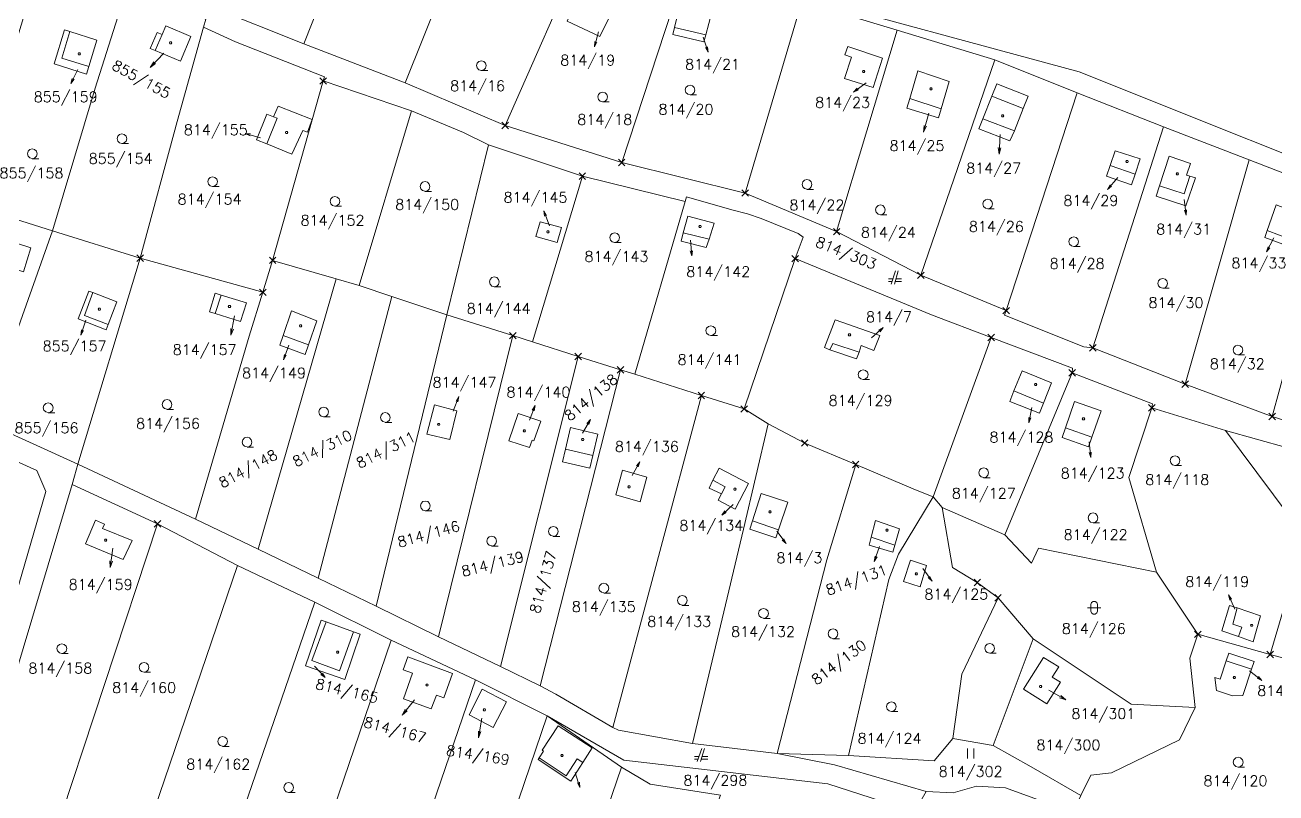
# Model space of a CAD drawing. Extents: x -443817 to 3, y -1171930 to -442383.
# Drawn here: x -441660.9 to -441470.4, y -1171705.7 to -1171588.7 of the extents above; entities that cross this region are included whole.
import ezdxf
from ezdxf.enums import TextEntityAlignment as Align

# ---------------------------------------------------------------- set-up
doc = ezdxf.new("R2010")
doc.units = 0
doc.header["$LTSCALE"] = 0.5
doc.header["$PDMODE"] = 3
doc.header["$PDSIZE"] = 0.5
doc.layers.add('KLADPAR', color=7, linetype='Continuous', lineweight=0)
doc.layers.add('ZAPPAR', color=7, linetype='Continuous', lineweight=0)
doc.styles.add('ROMANS', font='romans.shx', dxfattribs={"height": 0.2})

# ---------------------------------------------------------------- blocks, each defined once
blk = doc.blocks.new('$30')
at = {"color": 0, "flags": 128}
blk.add_lwpolyline([(0, 0), (-0.38, 0.1), (-0.65, 0.37), (-0.75, 0.74), (-0.65, 1.11), (-0.38, 1.38), (-0.01, 1.48), (0.36, 1.38), (0.63, 1.11), (0.73, 0.73), (0.63, 0.35), (0.36, 0.08), (-0.02, -0.02), (0.98, -0.02)], dxfattribs=at)
blk = doc.blocks.new('$489')
at = {"color": 0}
blk.add_line((-0.2, 2), (0, 3), dxfattribs=at)
at = {"color": 0, "flags": 128}
blk.add_lwpolyline([(0, 0), (0, 3), (0.2, 2)], dxfattribs=at)
blk = doc.blocks.new('$45')
at = {"color": 0, "flags": 128}
blk.add_lwpolyline([(0.09, 0.15), (0.18, 0), (0.09, -0.15), (-0.09, -0.15), (-0.18, 0), (-0.09, 0.15), (0.09, 0.15)], dxfattribs=at)
blk = doc.blocks.new('$42')
at = {"color": 0, "flags": 128}
for points in [[(-0.5, 1.5), (-0.4, 1.79), (-0.15, 1.97), (0.16, 1.97), (0.41, 1.79), (0.51, 1.5), (0.51, 0.5), (0.41, 0.21), (0.16, 0.03), (-0.15, 0.03), (-0.4, 0.21), (-0.5, 0.5), (-0.5, 1.5)], [(-1, 1), (0.27, 1), (1, 1)]]:
    blk.add_lwpolyline(points, dxfattribs=at)
blk = doc.blocks.new('$432')
at = {"color": 0}
for p, q in [((0.1, 2), (-0.6, 0)), ((-0.1, 0), (0.5, 2)), ((-0.32, 0.8), (-1, 0.8)), ((-1, 0.4), (-0.46, 0.4)), ((0.02, 0.4), (1, 0.4)), ((1, 0.8), (0.14, 0.8))]:
    blk.add_line(p, q, dxfattribs=at)
blk = doc.blocks.new('$32')
at = {"color": 0}
for p, q in [((-0.5, 1.5), (-0.5, 0)), ((0.5, 0), (0.5, 1.5))]:
    blk.add_line(p, q, dxfattribs=at)

msp = doc.modelspace()

# ---------------------------------------------------------------- linework, layer by layer
at = {"layer": 'KLADPAR', "color": 7, "linetype": 'Continuous', "flags": 128}
for points in [[(-441448.54, -1171616.51), (-441500.36, -1171595.83), (-441546.12, -1171583.39), (-441558.42, -1171577.41), (-441560.21, -1171579.56), (-441575.25, -1171574.4), (-441594.83, -1171562.93), (-441614.8, -1171554.85), (-441621.8, -1171552.27), (-441634.72, -1171547.33), (-441650.9, -1171538.73), (-441650.79, -1171534.97), (-441650.68, -1171531.28), (-441656.96, -1171530.08), (-441669.1, -1171528.14), (-441671.64, -1171527.71), (-441673.61, -1171526.66), (-441728.17, -1171514.14), (-441784.13, -1171503.91), (-441867.67, -1171483.99), (-441889.3, -1171479.47), (-441900.26, -1171474.88), (-441922.3, -1171469.55)], [(-441461.64, -1171614.18), (-441474.48, -1171609.23), (-441487.52, -1171604.17), (-441500.68, -1171599), (-441513.24, -1171593.98), (-441528.1, -1171589.44), (-441542.61, -1171585.1), (-441560.21, -1171579.56), (-441546.12, -1171583.39), (-441500.36, -1171595.83), (-441448.54, -1171616.51)], [(-441632.75, -1171585.84), (-441618.46, -1171591.53), (-441603.05, -1171597.49), (-441587.81, -1171603.99), (-441570.06, -1171609.61), (-441551.27, -1171614.27), (-441537.32, -1171620.15), (-441524.48, -1171626.81), (-441524.48, -1171626.81), (-441511.5, -1171632.19), (-441511.76, -1171632.86), (-441499.68, -1171637.69), (-441498.31, -1171637.84), (-441484.23, -1171643.4), (-441470.98, -1171648.32), (-441457.87, -1171652.43)], [(-441468.67, -1171653.1), (-441478.11, -1171650.44), (-441489.32, -1171647.01), (-441489.22, -1171646.39), (-441501.44, -1171641.68), (-441501.38, -1171640.95), (-441513.8, -1171636.27), (-441522.87, -1171632.85), (-441543.64, -1171624.27), (-441542.4, -1171621.02), (-441543.18, -1171620.44), (-441548.81, -1171618.13), (-441550.9, -1171617.46), (-441553.29, -1171616.82), (-441560.19, -1171614.83), (-441560.41, -1171615.58), (-441576.05, -1171611.7), (-441590.37, -1171606.95), (-441594.15, -1171605.04), (-441602.09, -1171601.76), (-441615.52, -1171597.2), (-441615.33, -1171596.58), (-441628.87, -1171591.22), (-441633.74, -1171589.02), (-441633.39, -1171587.77)], [(-441667.12, -1171649.15), (-441652.89, -1171655.56), (-441653.4, -1171657.43), (-441653.74, -1171658.67), (-441654.76, -1171662.06), (-441669.03, -1171709.66)], [(-441461.12, -1171687.32), (-441471.29, -1171684.58), (-441466.02, -1171666.63), (-441478.11, -1171650.44), (-441468.67, -1171653.1)], [(-441664.63, -1171683.34), (-441657.77, -1171659.74), (-441659.16, -1171656.55), (-441670.65, -1171651.38)], [(-441555.01, -1171706.03), (-441565.74, -1171704.34), (-441570.11, -1171701.76), (-441581.42, -1171693.92), (-441592.32, -1171688.45), (-441605.17, -1171682.41), (-441616.79, -1171676.6), (-441628.59, -1171671.02), (-441640.78, -1171664.67), (-441653.74, -1171658.67), (-441653.4, -1171657.43), (-441652.89, -1171655.56), (-441635, -1171663.94), (-441625.43, -1171668.54), (-441616.27, -1171672.94), (-441607.44, -1171677.19), (-441597.99, -1171681.88), (-441588.53, -1171686.41), (-441582.47, -1171689.36), (-441580.07, -1171690.62), (-441571.42, -1171695.71), (-441570.56, -1171696.09), (-441559.3, -1171698.12), (-441546.39, -1171699.66), (-441537.65, -1171701.4), (-441523.68, -1171705.44), (-441525.44, -1171708.56)], [(-441525.44, -1171708.56), (-441523.68, -1171705.44), (-441519.57, -1171705.64), (-441516.02, -1171704.64), (-441511.6, -1171704.91), (-441503.93, -1171707.69)]]:
    msp.add_lwpolyline(points, dxfattribs=at)
for points in [[(-441606.84, -1171562.18), (-441618.46, -1171591.53), (-441632.75, -1171585.84), (-441622.69, -1171555.35), (-441615.82, -1171558.31), (-441606.84, -1171562.18)], [(-441618.46, -1171591.53), (-441606.84, -1171562.18), (-441591.85, -1171569.01), (-441594.57, -1171576.31), (-441595.37, -1171573.63), (-441598.46, -1171570.11), (-441601.34, -1171572.65), (-441602.54, -1171573.7), (-441599.62, -1171577.01), (-441598.51, -1171576.05), (-441597.64, -1171575.27), (-441596.39, -1171576.79), (-441594.57, -1171576.31), (-441603.05, -1171597.49), (-441618.46, -1171591.53)], [(-441594.57, -1171576.31), (-441591.85, -1171569.01), (-441575.56, -1171576.19), (-441587.81, -1171603.99), (-441603.05, -1171597.49), (-441594.57, -1171576.31)], [(-441587.81, -1171603.99), (-441575.56, -1171576.19), (-441574.14, -1171575.35), (-441573.51, -1171575.32), (-441567.42, -1171577.25), (-441567.02, -1171578.03), (-441560.21, -1171579.56), (-441570.06, -1171609.61), (-441587.81, -1171603.99)], [(-441573.41, -1171590.42), (-441572.52, -1171588.66), (-441570.54, -1171584.76), (-441575.55, -1171582.3), (-441577.51, -1171586.3), (-441578.39, -1171588.09), (-441573.41, -1171590.42)], [(-441572.52, -1171588.66), (-441573.41, -1171590.42), (-441578.39, -1171588.09), (-441577.51, -1171586.3), (-441575.55, -1171582.3), (-441570.54, -1171584.76), (-441572.52, -1171588.66)], [(-441562.28, -1171590.11), (-441557.54, -1171591.24), (-441557.26, -1171590.18), (-441555.44, -1171583.21), (-441560.27, -1171582.06), (-441562.01, -1171589.04), (-441562.28, -1171590.11)], [(-441557.54, -1171591.24), (-441562.28, -1171590.11), (-441562.01, -1171589.04), (-441560.27, -1171582.06), (-441555.44, -1171583.21), (-441557.26, -1171590.18), (-441557.54, -1171591.24)], [(-441644.83, -1171584.02), (-441633.39, -1171587.77), (-441633.74, -1171589.02), (-441637.76, -1171603.36), (-441643.42, -1171624.21), (-441656.76, -1171620.02), (-441650.27, -1171598.3), (-441646.81, -1171587.43), (-441644.83, -1171584.02)], [(-441646.81, -1171587.43), (-441650.27, -1171598.3), (-441656.76, -1171620.02), (-441669.88, -1171615.94), (-441661.17, -1171587.52), (-441646.81, -1171587.43)], [(-441651.57, -1171596.14), (-441651.21, -1171594.98), (-441649.99, -1171590.96), (-441654.1, -1171589.67), (-441654.91, -1171589.42), (-441656.52, -1171594.61), (-441651.57, -1171596.14)], [(-441651.21, -1171594.98), (-441651.57, -1171596.14), (-441656.52, -1171594.61), (-441654.91, -1171589.42), (-441654.1, -1171589.67), (-441649.99, -1171590.96), (-441651.21, -1171594.98)], [(-441615.52, -1171597.2), (-441623.23, -1171624.53), (-441624.74, -1171629.4), (-441643.42, -1171624.21), (-441637.76, -1171603.36), (-441633.74, -1171589.02), (-441628.87, -1171591.22), (-441615.33, -1171596.58), (-441615.52, -1171597.2)], [(-441641.12, -1171592.58), (-441637.27, -1171594.19), (-441635.69, -1171590.4), (-441639.52, -1171588.8), (-441640.08, -1171590.13), (-441640.83, -1171589.81), (-441641.87, -1171592.26), (-441641.12, -1171592.58)], [(-441637.27, -1171594.19), (-441641.12, -1171592.58), (-441641.87, -1171592.26), (-441640.83, -1171589.81), (-441640.08, -1171590.13), (-441639.52, -1171588.8), (-441635.69, -1171590.4), (-441637.27, -1171594.19)], [(-441536.12, -1171596.8), (-441531.75, -1171598.19), (-441530.32, -1171593.71), (-441535.64, -1171591.95), (-441536.05, -1171593.24), (-441535.08, -1171593.55), (-441536.12, -1171596.8)], [(-441531.75, -1171598.19), (-441536.12, -1171596.8), (-441535.08, -1171593.55), (-441536.05, -1171593.24), (-441535.64, -1171591.95), (-441530.32, -1171593.71), (-441531.75, -1171598.19)], [(-441521.81, -1171602.84), (-441521.39, -1171601.42), (-441520.16, -1171597.26), (-441524.94, -1171595.67), (-441526.19, -1171599.88), (-441526.61, -1171601.32), (-441521.81, -1171602.84)], [(-441521.39, -1171601.42), (-441521.81, -1171602.84), (-441526.61, -1171601.32), (-441526.19, -1171599.88), (-441524.94, -1171595.67), (-441520.16, -1171597.26), (-441521.39, -1171601.42)], [(-441602.09, -1171601.76), (-441610.05, -1171628.38), (-441613.57, -1171627.35), (-441623.23, -1171624.53), (-441615.52, -1171597.2), (-441602.09, -1171601.76)], [(-441510.24, -1171604.81), (-441508.89, -1171601.39), (-441508.14, -1171599.49), (-441512.94, -1171597.63), (-441513.7, -1171599.53), (-441515.05, -1171602.95), (-441515.67, -1171604.51), (-441510.95, -1171606.33), (-441510.24, -1171604.81)], [(-441508.89, -1171601.39), (-441510.24, -1171604.81), (-441510.95, -1171606.33), (-441515.67, -1171604.51), (-441515.05, -1171602.95), (-441513.7, -1171599.53), (-441512.94, -1171597.63), (-441508.14, -1171599.49), (-441508.89, -1171601.39)], [(-441511.5, -1171632.19), (-441500.68, -1171599), (-441487.52, -1171604.17), (-441498.31, -1171637.84), (-441499.68, -1171637.69), (-441511.76, -1171632.86), (-441511.5, -1171632.19)], [(-441618.64, -1171604.73), (-441617.9, -1171605), (-441617.2, -1171603.05), (-441622.4, -1171601.02), (-441623.09, -1171602.65), (-441624.11, -1171602.24), (-441625.69, -1171606.17), (-441624.13, -1171606.8), (-441620.32, -1171608.33), (-441618.64, -1171604.73)], [(-441617.9, -1171605), (-441618.64, -1171604.73), (-441620.32, -1171608.33), (-441624.13, -1171606.8), (-441625.69, -1171606.17), (-441624.11, -1171602.24), (-441623.09, -1171602.65), (-441622.4, -1171601.02), (-441617.2, -1171603.05), (-441617.9, -1171605)], [(-441590.37, -1171606.95), (-441596.72, -1171632.82), (-441605.07, -1171630.04), (-441610.05, -1171628.38), (-441602.09, -1171601.76), (-441594.15, -1171605.04), (-441590.37, -1171606.95)], [(-441576.05, -1171611.7), (-441583.66, -1171636.95), (-441586.66, -1171636), (-441596.72, -1171632.82), (-441590.37, -1171606.95), (-441576.05, -1171611.7)], [(-441492.4, -1171613.02), (-441491.86, -1171611.4), (-441491.09, -1171609.08), (-441494.89, -1171607.82), (-441495.65, -1171610.09), (-441496.19, -1171611.69), (-441492.4, -1171613.02)], [(-441491.86, -1171611.4), (-441492.4, -1171613.02), (-441496.19, -1171611.69), (-441495.65, -1171610.09), (-441494.89, -1171607.82), (-441491.09, -1171609.08), (-441491.86, -1171611.4)], [(-441483.51, -1171611.7), (-441484.03, -1171611.53), (-441483.43, -1171609.75), (-441486.65, -1171608.68), (-441488.14, -1171613.16), (-441488.67, -1171614.77), (-441484.12, -1171616.23), (-441482.67, -1171611.98), (-441483.51, -1171611.7)], [(-441484.03, -1171611.53), (-441483.51, -1171611.7), (-441482.67, -1171611.98), (-441484.12, -1171616.23), (-441488.67, -1171614.77), (-441488.14, -1171613.16), (-441486.65, -1171608.68), (-441483.43, -1171609.75), (-441484.03, -1171611.53)], [(-441568.08, -1171641.89), (-441570.25, -1171641.2), (-441576.7, -1171639.16), (-441583.66, -1171636.95), (-441576.05, -1171611.7), (-441560.41, -1171615.58), (-441568.08, -1171641.89)], [(-441669.88, -1171615.94), (-441656.76, -1171620.02), (-441667.12, -1171649.15), (-441679.37, -1171644.03), (-441670.61, -1171618.99), (-441669.88, -1171615.94)], [(-441543.64, -1171624.27), (-441551.39, -1171647.17), (-441557.93, -1171645.1), (-441568.08, -1171641.89), (-441560.41, -1171615.58), (-441560.19, -1171614.83), (-441553.29, -1171616.82), (-441550.9, -1171617.46), (-441548.81, -1171618.13), (-441543.18, -1171620.44), (-441542.4, -1171621.02), (-441543.64, -1171624.27)], [(-441468.39, -1171622.43), (-441468, -1171621.41), (-441466.51, -1171617.52), (-441470.35, -1171616.09), (-441471.74, -1171620), (-441472.11, -1171621.03), (-441468.39, -1171622.43)], [(-441468, -1171621.41), (-441468.39, -1171622.43), (-441472.11, -1171621.03), (-441471.74, -1171620), (-441470.35, -1171616.09), (-441466.51, -1171617.52), (-441468, -1171621.41)], [(-441557.17, -1171622.58), (-441556.76, -1171621.3), (-441555.98, -1171618.85), (-441559.98, -1171617.81), (-441560.68, -1171620.36), (-441561.02, -1171621.6), (-441557.17, -1171622.58)], [(-441556.76, -1171621.3), (-441557.17, -1171622.58), (-441561.02, -1171621.6), (-441560.68, -1171620.36), (-441559.98, -1171617.81), (-441555.98, -1171618.85), (-441556.76, -1171621.3)], [(-441624.74, -1171629.4), (-441626.81, -1171636.07), (-441635, -1171663.94), (-441652.89, -1171655.56), (-441643.42, -1171624.21), (-441624.74, -1171629.4)], [(-441623.23, -1171624.53), (-441613.57, -1171627.35), (-441625.43, -1171668.54), (-441635, -1171663.94), (-441626.81, -1171636.07), (-441624.74, -1171629.4), (-441623.23, -1171624.53)], [(-441513.8, -1171636.27), (-441522.6, -1171660.54), (-441525.29, -1171659.47), (-441534.42, -1171655.62), (-441542.19, -1171652.36), (-441547.73, -1171649.41), (-441551.39, -1171647.17), (-441543.64, -1171624.27), (-441522.87, -1171632.85), (-441513.8, -1171636.27)], [(-441613.57, -1171627.35), (-441610.05, -1171628.38), (-441605.07, -1171630.04), (-441616.27, -1171672.94), (-441625.43, -1171668.54), (-441613.57, -1171627.35)], [(-441648.59, -1171635.13), (-441648.26, -1171634.3), (-441646.95, -1171630.84), (-441650.6, -1171629.45), (-441651.25, -1171629.21), (-441652.83, -1171633.43), (-441648.59, -1171635.13)], [(-441648.26, -1171634.3), (-441648.59, -1171635.13), (-441652.83, -1171633.43), (-441651.25, -1171629.21), (-441650.6, -1171629.45), (-441646.95, -1171630.84), (-441648.26, -1171634.3)], [(-441631.97, -1171632.64), (-441628.1, -1171633.85), (-441627.21, -1171631.02), (-441631.08, -1171629.81), (-441631.98, -1171629.53), (-441632.86, -1171632.36), (-441631.97, -1171632.64)], [(-441628.1, -1171633.85), (-441631.97, -1171632.64), (-441632.86, -1171632.36), (-441631.98, -1171629.53), (-441631.08, -1171629.81), (-441627.21, -1171631.02), (-441628.1, -1171633.85)], [(-441616.52, -1171633.75), (-441617.77, -1171637.41), (-441618.27, -1171638.86), (-441622.14, -1171637.44), (-441621.63, -1171635.96), (-441620.34, -1171632.24), (-441616.52, -1171633.75)], [(-441617.77, -1171637.41), (-441616.52, -1171633.75), (-441620.34, -1171632.24), (-441621.63, -1171635.96), (-441622.14, -1171637.44), (-441618.27, -1171638.86), (-441617.77, -1171637.41)], [(-441539.18, -1171637.81), (-441538.37, -1171638.16), (-441534.32, -1171639.53), (-441533.91, -1171638.53), (-441533.57, -1171637.52), (-441531.64, -1171638.24), (-441530.75, -1171636), (-441537.53, -1171633.57), (-441539.18, -1171637.81)], [(-441538.37, -1171638.16), (-441539.18, -1171637.81), (-441537.53, -1171633.57), (-441530.75, -1171636), (-441531.64, -1171638.24), (-441533.57, -1171637.52), (-441533.91, -1171638.53), (-441534.32, -1171639.53), (-441538.37, -1171638.16)], [(-441576.7, -1171639.16), (-441588.53, -1171686.41), (-441597.99, -1171681.88), (-441586.66, -1171636), (-441583.66, -1171636.95), (-441576.7, -1171639.16)], [(-441501.44, -1171641.68), (-441511.7, -1171666.32), (-441521.23, -1171662.19), (-441522.6, -1171660.54), (-441513.8, -1171636.27), (-441501.38, -1171640.95), (-441501.44, -1171641.68)], [(-441557.93, -1171645.1), (-441571.42, -1171695.71), (-441580.07, -1171690.62), (-441582.47, -1171689.36), (-441570.25, -1171641.2), (-441568.08, -1171641.89), (-441557.93, -1171645.1)], [(-441506.43, -1171647.82), (-441505.82, -1171646.3), (-441504.58, -1171643.17), (-441509.08, -1171641.35), (-441510.32, -1171644.43), (-441510.95, -1171646.05), (-441506.43, -1171647.82)], [(-441505.82, -1171646.3), (-441506.43, -1171647.82), (-441510.95, -1171646.05), (-441510.32, -1171644.43), (-441509.08, -1171641.35), (-441504.58, -1171643.17), (-441505.82, -1171646.3)], [(-441489.32, -1171647.01), (-441492.82, -1171657.6), (-441488.61, -1171672.05), (-441506.59, -1171668.38), (-441507.63, -1171670.68), (-441511.7, -1171666.32), (-441501.44, -1171641.68), (-441489.22, -1171646.39), (-441489.32, -1171647.01)], [(-441551.39, -1171647.17), (-441547.73, -1171649.41), (-441551.51, -1171665.5), (-441559.3, -1171698.12), (-441570.56, -1171696.09), (-441571.42, -1171695.71), (-441557.93, -1171645.1), (-441551.39, -1171647.17)], [(-441498.95, -1171652.93), (-441498.44, -1171651.45), (-441497.05, -1171647.43), (-441501.09, -1171646.04), (-441502.48, -1171650.06), (-441502.99, -1171651.54), (-441498.95, -1171652.93)], [(-441498.44, -1171651.45), (-441498.95, -1171652.93), (-441502.99, -1171651.54), (-441502.48, -1171650.06), (-441501.09, -1171646.04), (-441497.05, -1171647.43), (-441498.44, -1171651.45)], [(-441471.29, -1171684.58), (-441482.31, -1171681.5), (-441488.61, -1171672.05), (-441492.82, -1171657.6), (-441489.32, -1171647.01), (-441478.11, -1171650.44), (-441466.02, -1171666.63), (-441471.29, -1171684.58)], [(-441583.72, -1171651.92), (-441583.42, -1171652.02), (-441582.39, -1171649.01), (-441585.81, -1171647.85), (-441587.23, -1171652), (-441584.11, -1171653.06), (-441583.72, -1171651.92)], [(-441583.42, -1171652.02), (-441583.72, -1171651.92), (-441584.11, -1171653.06), (-441587.23, -1171652), (-441585.81, -1171647.85), (-441582.39, -1171649.01), (-441583.42, -1171652.02)], [(-441574.93, -1171656.19), (-441574.47, -1171654.28), (-441573.69, -1171651), (-441577.85, -1171650.01), (-441578.64, -1171653.29), (-441579.09, -1171655.2), (-441574.93, -1171656.19)], [(-441574.47, -1171654.28), (-441574.93, -1171656.19), (-441579.09, -1171655.2), (-441578.64, -1171653.29), (-441577.85, -1171650.01), (-441573.69, -1171651), (-441574.47, -1171654.28)], [(-441542.19, -1171652.36), (-441534.42, -1171655.62), (-441538.8, -1171670.15), (-441546.39, -1171699.66), (-441559.3, -1171698.12), (-441551.51, -1171665.5), (-441547.73, -1171649.41), (-441542.19, -1171652.36)], [(-441679.08, -1171678.85), (-441670.65, -1171651.38), (-441659.16, -1171656.55), (-441657.77, -1171659.74), (-441664.63, -1171683.34), (-441679.08, -1171678.85)], [(-441555.36, -1171661.07), (-441552.77, -1171662.41), (-441550.76, -1171658.53), (-441555.22, -1171656.21), (-441556.17, -1171658.04), (-441556.74, -1171659.25), (-441554.85, -1171660.09), (-441555.36, -1171661.07)], [(-441552.77, -1171662.41), (-441555.36, -1171661.07), (-441554.85, -1171660.09), (-441556.74, -1171659.25), (-441556.17, -1171658.04), (-441555.22, -1171656.21), (-441550.76, -1171658.53), (-441552.77, -1171662.41)], [(-441534.42, -1171655.62), (-441525.29, -1171659.47), (-441522.6, -1171660.54), (-441527.91, -1171669.27), (-441529.35, -1171673.16), (-441535.53, -1171699.97), (-441546.39, -1171699.66), (-441538.8, -1171670.15), (-441534.42, -1171655.62)], [(-441640.78, -1171664.67), (-441656.9, -1171713.64), (-441669.03, -1171709.66), (-441654.76, -1171662.06), (-441653.74, -1171658.67), (-441640.78, -1171664.67)], [(-441548.81, -1171660.04), (-441550.16, -1171664.23), (-441550.56, -1171665.47), (-441546.57, -1171666.81), (-441546.16, -1171665.57), (-441544.76, -1171661.37), (-441548.81, -1171660.04)], [(-441550.16, -1171664.23), (-441548.81, -1171660.04), (-441544.76, -1171661.37), (-441546.16, -1171665.57), (-441546.57, -1171666.81), (-441550.56, -1171665.47), (-441550.16, -1171664.23)], [(-441515.89, -1171673.59), (-441512.74, -1171675.95), (-441518.25, -1171687.55), (-441519.61, -1171697.37), (-441522.44, -1171700.75), (-441535.53, -1171699.97), (-441529.35, -1171673.16), (-441527.91, -1171669.27), (-441522.6, -1171660.54), (-441521.23, -1171662.19), (-441519.66, -1171671.33), (-441515.89, -1171673.59)], [(-441488.61, -1171672.05), (-441482.31, -1171681.5), (-441483.5, -1171685.11), (-441482.71, -1171692.63), (-441492.44, -1171692.16), (-441507.38, -1171682.19), (-441512.74, -1171675.95), (-441515.89, -1171673.59), (-441519.66, -1171671.33), (-441521.23, -1171662.19), (-441511.7, -1171666.32), (-441507.63, -1171670.68), (-441506.59, -1171668.38), (-441488.61, -1171672.05)], [(-441645.99, -1171670.1), (-441651.74, -1171667.73), (-441650.2, -1171664.13), (-441648.83, -1171664.71), (-441649.12, -1171665.4), (-441644.63, -1171667.2), (-441645.99, -1171670.1)], [(-441651.74, -1171667.73), (-441645.99, -1171670.1), (-441644.63, -1171667.2), (-441649.12, -1171665.4), (-441648.83, -1171664.71), (-441650.2, -1171664.13), (-441651.74, -1171667.73)], [(-441528.45, -1171667.93), (-441527.76, -1171665.42), (-441531.4, -1171664.18), (-441532.05, -1171666.7), (-441532.36, -1171667.91), (-441528.74, -1171668.99), (-441528.45, -1171667.93)], [(-441527.76, -1171665.42), (-441528.45, -1171667.93), (-441528.74, -1171668.99), (-441532.36, -1171667.91), (-441532.05, -1171666.7), (-441531.4, -1171664.18), (-441527.76, -1171665.42)], [(-441512.74, -1171675.95), (-441507.38, -1171682.19), (-441492.44, -1171692.16), (-441482.71, -1171692.63), (-441485.12, -1171697.58), (-441495.45, -1171702.61), (-441498.58, -1171702.98), (-441500.13, -1171706.05), (-441507.68, -1171701.67), (-441513.49, -1171698.46), (-441519.61, -1171697.37), (-441518.25, -1171687.55), (-441512.74, -1171675.95)], [(-441476.3, -1171677.49), (-441472.76, -1171678.66), (-441473.89, -1171682.62), (-441476.09, -1171681.85), (-441478.66, -1171680.95), (-441477.47, -1171677.1), (-441476.3, -1171677.49)], [(-441472.76, -1171678.66), (-441476.3, -1171677.49), (-441477.47, -1171677.1), (-441478.66, -1171680.95), (-441476.09, -1171681.85), (-441473.89, -1171682.62), (-441472.76, -1171678.66)], [(-441610.91, -1171681.12), (-441615.08, -1171679.6), (-441615.83, -1171679.32), (-441618.24, -1171686.31), (-441612.25, -1171688.4), (-441609.88, -1171681.5), (-441610.91, -1171681.12)], [(-441615.08, -1171679.6), (-441610.91, -1171681.12), (-441609.88, -1171681.5), (-441612.25, -1171688.4), (-441618.24, -1171686.31), (-441615.83, -1171679.32), (-441615.08, -1171679.6)], [(-441482.31, -1171681.5), (-441471.29, -1171684.58), (-441461.12, -1171687.32), (-441460.74, -1171687.87), (-441470.32, -1171716.99), (-441475.79, -1171715.55), (-441484.36, -1171714.47), (-441490.23, -1171712.69), (-441501.06, -1171708), (-441500.13, -1171706.05), (-441498.58, -1171702.98), (-441495.45, -1171702.61), (-441485.12, -1171697.58), (-441482.71, -1171692.63), (-441483.5, -1171685.11), (-441482.31, -1171681.5)], [(-441598.28, -1171690.75), (-441597.17, -1171691.16), (-441595.81, -1171687.46), (-441602.62, -1171684.95), (-441603.34, -1171686.89), (-441601.95, -1171687.43), (-441603.29, -1171691.32), (-441599.06, -1171692.87), (-441598.28, -1171690.75)], [(-441597.17, -1171691.16), (-441598.28, -1171690.75), (-441599.06, -1171692.87), (-441603.29, -1171691.32), (-441601.95, -1171687.43), (-441603.34, -1171686.89), (-441602.62, -1171684.95), (-441595.81, -1171687.46), (-441597.17, -1171691.16)], [(-441503.5, -1171686.44), (-441505.79, -1171685.01), (-441508.84, -1171689.88), (-441505.28, -1171692.11), (-441503.21, -1171688.8), (-441504.48, -1171688.01), (-441503.5, -1171686.44)], [(-441505.79, -1171685.01), (-441503.5, -1171686.44), (-441504.48, -1171688.01), (-441503.21, -1171688.8), (-441505.28, -1171692.11), (-441508.84, -1171689.88), (-441505.79, -1171685.01)], [(-441475.44, -1171690.83), (-441474.12, -1171686.81), (-441473.73, -1171685.63), (-441477.59, -1171684.35), (-441477.98, -1171685.54), (-441478.91, -1171688.34), (-441479.72, -1171688.06), (-441479.47, -1171690.05), (-441477, -1171690.86), (-441475.44, -1171690.83)], [(-441474.12, -1171686.81), (-441475.44, -1171690.83), (-441477, -1171690.86), (-441479.47, -1171690.05), (-441479.72, -1171688.06), (-441478.91, -1171688.34), (-441477.98, -1171685.54), (-441477.59, -1171684.35), (-441473.73, -1171685.63), (-441474.12, -1171686.81)], [(-441577.81, -1171703.86), (-441575.97, -1171701.02), (-441574.54, -1171698.81), (-441579.76, -1171695.43), (-441582.17, -1171699.17), (-441581.96, -1171699.31), (-441582.63, -1171700.34), (-441582.8, -1171700.59), (-441577.81, -1171703.86)], [(-441575.97, -1171701.02), (-441577.81, -1171703.86), (-441582.8, -1171700.59), (-441582.63, -1171700.34), (-441581.96, -1171699.31), (-441582.17, -1171699.17), (-441579.76, -1171695.43), (-441574.54, -1171698.81), (-441575.97, -1171701.02)], [(-441507.68, -1171701.67), (-441500.13, -1171706.05), (-441501.06, -1171708), (-441503.93, -1171707.69), (-441511.6, -1171704.91), (-441516.02, -1171704.64), (-441519.57, -1171705.64), (-441523.68, -1171705.44), (-441537.65, -1171701.4), (-441546.39, -1171699.66), (-441535.53, -1171699.97), (-441522.44, -1171700.75), (-441519.61, -1171697.37), (-441513.49, -1171698.46), (-441507.68, -1171701.67)], [(-441581.72, -1171735.81), (-441570.11, -1171701.76), (-441565.74, -1171704.34), (-441555.01, -1171706.03), (-441568.01, -1171739.78), (-441581.72, -1171735.81)]]:
    msp.add_lwpolyline(points, close=True, dxfattribs=at)
at = {"layer": 'KLADPAR', "color": 7, "linetype": 'Continuous'}
for p in [(-441615.52, -1171597.2), (-441587.81, -1171603.99), (-441570.06, -1171609.61), (-441576.05, -1171611.7), (-441551.27, -1171614.27), (-441537.32, -1171620.15), (-441643.42, -1171624.21), (-441623.23, -1171624.53), (-441543.64, -1171624.27), (-441524.48, -1171626.81), (-441624.74, -1171629.4), (-441511.5, -1171632.19), (-441586.66, -1171636), (-441513.8, -1171636.27), (-441498.31, -1171637.84), (-441576.7, -1171639.16), (-441570.25, -1171641.2), (-441501.44, -1171641.68), (-441484.23, -1171643.4), (-441557.93, -1171645.1), (-441551.39, -1171647.17), (-441489.32, -1171647.01), (-441470.98, -1171648.32), (-441542.19, -1171652.36), (-441534.42, -1171655.62), (-441640.78, -1171664.67), (-441515.89, -1171673.59), (-441512.74, -1171675.95), (-441482.31, -1171681.5), (-441471.29, -1171684.58)]:
    msp.add_point(p, dxfattribs=at)
for points in [[(-441570.06, -1171609.61), (-441560.21, -1171579.56), (-441542.61, -1171585.1), (-441551.27, -1171614.27)], [(-441551.27, -1171614.27), (-441542.61, -1171585.1), (-441528.1, -1171589.44), (-441537.32, -1171620.15)], [(-441537.32, -1171620.15), (-441528.1, -1171589.44), (-441513.24, -1171593.98), (-441524.48, -1171626.81)], [(-441524.48, -1171626.81), (-441513.24, -1171593.98), (-441500.68, -1171599), (-441511.5, -1171632.19)], [(-441498.31, -1171637.84), (-441487.52, -1171604.17), (-441474.48, -1171609.23), (-441484.23, -1171643.4)], [(-441484.23, -1171643.4), (-441474.48, -1171609.23), (-441461.64, -1171614.18), (-441470.98, -1171648.32)], [(-441470.98, -1171648.32), (-441461.64, -1171614.18), (-441448.57, -1171619.71), (-441457.87, -1171652.43)], [(-441643.42, -1171624.21), (-441652.89, -1171655.56), (-441667.12, -1171649.15), (-441656.76, -1171620.02)], [(-441583.14, -1171620.88), (-441579.91, -1171621.83), (-441579.23, -1171619.51), (-441582.46, -1171618.67)], [(-441579.91, -1171621.83), (-441583.14, -1171620.88), (-441582.46, -1171618.67), (-441579.23, -1171619.51)], [(-441665.12, -1171624.95), (-441661.16, -1171626.3), (-441660.05, -1171622.63), (-441663.96, -1171621.37)], [(-441661.16, -1171626.3), (-441665.12, -1171624.95), (-441663.96, -1171621.37), (-441660.05, -1171622.63)], [(-441605.07, -1171630.04), (-441596.72, -1171632.82), (-441607.44, -1171677.19), (-441616.27, -1171672.94)], [(-441586.66, -1171636), (-441597.99, -1171681.88), (-441607.44, -1171677.19), (-441596.72, -1171632.82)], [(-441570.25, -1171641.2), (-441582.47, -1171689.36), (-441588.53, -1171686.41), (-441576.7, -1171639.16)], [(-441599.74, -1171651.02), (-441596.26, -1171651.81), (-441595.17, -1171647.43), (-441598.59, -1171646.54)], [(-441596.26, -1171651.81), (-441599.74, -1171651.02), (-441598.59, -1171646.54), (-441595.17, -1171647.43)], [(-441570.96, -1171660.24), (-441567.27, -1171661.32), (-441566.23, -1171657.57), (-441569.95, -1171656.47)], [(-441567.27, -1171661.32), (-441570.96, -1171660.24), (-441569.95, -1171656.47), (-441566.23, -1171657.57)], [(-441656.9, -1171713.64), (-441640.78, -1171664.67), (-441628.59, -1171671.02), (-441644.44, -1171717.53)], [(-441644.44, -1171717.53), (-441628.59, -1171671.02), (-441616.79, -1171676.6), (-441632.01, -1171720.95)], [(-441524.62, -1171674.27), (-441527.12, -1171673.46), (-441526.08, -1171670.2), (-441523.62, -1171671.04)], [(-441527.12, -1171673.46), (-441524.62, -1171674.27), (-441523.62, -1171671.04), (-441526.08, -1171670.2)], [(-441632.01, -1171720.95), (-441616.79, -1171676.6), (-441605.17, -1171682.41), (-441619.57, -1171724.73)], [(-441619.57, -1171724.73), (-441605.17, -1171682.41), (-441592.32, -1171688.45), (-441606.14, -1171728.82)], [(-441606.14, -1171728.82), (-441592.32, -1171688.45), (-441581.42, -1171693.92), (-441594.42, -1171732.17)], [(-441593.31, -1171693.77), (-441589.63, -1171695.68), (-441587.63, -1171691.78), (-441591.32, -1171689.88)], [(-441589.63, -1171695.68), (-441593.31, -1171693.77), (-441591.32, -1171689.88), (-441587.63, -1171691.78)], [(-441594.42, -1171732.17), (-441581.42, -1171693.92), (-441570.11, -1171701.76), (-441581.72, -1171735.81)]]:
    msp.add_3dface(points, dxfattribs=at)
at = {"layer": 'ZAPPAR', "color": 7, "linetype": 'Continuous'}
for p, q in [((-441562.01, -1171589.04), (-441557.26, -1171590.18)), ((-441640.08, -1171590.13), (-441641.12, -1171592.58)), ((-441526.19, -1171599.88), (-441521.39, -1171601.42)), ((-441513.7, -1171599.53), (-441508.89, -1171601.39)), ((-441515.05, -1171602.95), (-441510.24, -1171604.81)), ((-441495.65, -1171610.09), (-441491.86, -1171611.4)), ((-441560.68, -1171620.36), (-441556.76, -1171621.3)), ((-441471.74, -1171620), (-441468, -1171621.41)), ((-441631.08, -1171629.81), (-441631.97, -1171632.64)), ((-441621.63, -1171635.96), (-441617.77, -1171637.41)), ((-441510.32, -1171644.43), (-441505.82, -1171646.3)), ((-441502.48, -1171650.06), (-441498.44, -1171651.45)), ((-441578.64, -1171653.29), (-441574.47, -1171654.28)), ((-441550.16, -1171664.23), (-441546.16, -1171665.57)), ((-441532.05, -1171666.7), (-441528.45, -1171667.93)), ((-441507.38, -1171682.19), (-441513.49, -1171698.46)), ((-441477.98, -1171685.54), (-441474.12, -1171686.81))]:
    msp.add_line(p, q, dxfattribs=at)
at = {"layer": 'ZAPPAR', "color": 7, "linetype": 'Continuous', "flags": 128}
for points in [[(-441654.1, -1171589.67), (-441655.34, -1171593.71), (-441651.21, -1171594.98)], [(-441623.09, -1171602.65), (-441622.55, -1171602.86), (-441624.13, -1171606.8)], [(-441488.14, -1171613.16), (-441484.41, -1171614.4), (-441483.51, -1171611.7)], [(-441650.6, -1171629.45), (-441651.91, -1171632.91), (-441648.26, -1171634.3)], [(-441538.37, -1171638.16), (-441537.89, -1171637.17), (-441533.91, -1171638.53)], [(-441556.17, -1171658.04), (-441554.29, -1171659.02), (-441554.85, -1171660.09)], [(-441476.3, -1171677.49), (-441476.98, -1171679.95), (-441475.59, -1171680.43), (-441476.09, -1171681.85)], [(-441615.08, -1171679.6), (-441617.24, -1171685.51), (-441613.07, -1171687.04), (-441610.91, -1171681.12)], [(-441525.44, -1171708.56), (-441538.66, -1171704.27), (-441569.76, -1171700.66), (-441581.42, -1171693.92)], [(-441575.97, -1171701.02), (-441576.85, -1171700.45), (-441578.53, -1171703.04), (-441582.63, -1171700.34)]]:
    msp.add_lwpolyline(points, dxfattribs=at)

# ---------------------------------------------------------------- block references
at = {"layer": 'KLADPAR', "color": 7, "linetype": 'Continuous', "xscale": 0.8, "yscale": 0.8}
for p, rotation in [((-441573.57, -1171589.69), 164.954546), ((-441557.65, -1171590.53), 198.019943), ((-441652.88, -1171595.45), 152.979736), ((-441532.8, -1171597.49), 125.993412), ((-441625.08, -1171605.84), 74.994446), ((-441494.48, -1171611.93), 137.968237), ((-441484.38, -1171615.28), 187.4717949999999), ((-441581.08, -1171619.25), 20.970255), ((-441559.58, -1171621.47), 184.492412), ((-441470.73, -1171621.1), 152.979736), ((-441651.66, -1171633.66), 160.485485), ((-441532.02, -1171636.33), 311.173392), ((-441620.76, -1171637.43), 160.485485), ((-441595.72, -1171647.52), 339.019117), ((-441584.1, -1171648.88), 339.019117), ((-441507.61, -1171646.94), 169.480913), ((-441576.02, -1171650.86), 330.023703), ((-441498.87, -1171652.18), 186.039395), ((-441568.49, -1171657.3), 330.023703), ((-441553.09, -1171661.72), 133.44187), ((-441546.45, -1171665.78), 217.546347), ((-441530.78, -1171668.14), 160.485485), ((-441524.17, -1171671.47), 216.010825), ((-441476.65, -1171677.68), 24.00120300000001), ((-441616.86, -1171686.35), 223.453546), ((-441474.43, -1171687.04), 231.022324), ((-441577.16, -1171702.56), 198.019943)]:
    msp.add_blockref('$489', p, dxfattribs=dict(at, rotation=rotation))
at = {"layer": 'KLADPAR', "color": 7, "linetype": 'Continuous'}
for name, p in [('$45', (-441638.78, -1171591.41)), ('$45', (-441652.69, -1171593.07)), ('$30', (-441591.43, -1171595.59)), ('$45', (-441533.2, -1171595.74)), ('$30', (-441572.94, -1171600.37)), ('$30', (-441559.63, -1171599.31)), ('$45', (-441522.95, -1171598.42)), ('$45', (-441512.02, -1171602.49)), ('$45', (-441621.11, -1171605.07)), ('$30', (-441646.18, -1171606.72)), ('$30', (-441659.84, -1171609.02)), ('$45', (-441493.07, -1171609.47)), ('$30', (-441632.37, -1171613.27)), ('$30', (-441600.01, -1171614.01)), ('$30', (-441541.83, -1171613.69)), ('$45', (-441485.42, -1171611.35)), ('$30', (-441613.74, -1171616.27)), ('$30', (-441530.64, -1171617.57)), ('$30', (-441514.29, -1171616.67)), ('$45', (-441581.3, -1171620.17)), ('$30', (-441571.12, -1171621.8)), ('$45', (-441558.12, -1171619.35)), ('$30', (-441501.19, -1171622.42)), ('$432', (-441528.43, -1171628.14)), ('$30', (-441589.46, -1171628.54)), ('$30', (-441487.64, -1171628.77)), ('$45', (-441649.61, -1171631.96)), ('$45', (-441629.8, -1171631.56)), ('$45', (-441618.98, -1171634.51)), ('$30', (-441556.47, -1171635.97)), ('$45', (-441535.36, -1171635.88)), ('$30', (-441476.19, -1171638.92)), ('$30', (-441533.27, -1171642.67)), ('$45', (-441507.01, -1171643.44)), ('$30', (-441657.41, -1171647.73)), ('$30', (-441639.3, -1171647.22)), ('$30', (-441615.45, -1171648.36)), ('$30', (-441606.07, -1171649.2)), ('$45', (-441499.72, -1171648.65)), ('$45', (-441597.92, -1171649.51)), ('$45', (-441584.9, -1171650.5)), ('$30', (-441627.11, -1171652.96)), ('$45', (-441575.99, -1171651.8)), ('$30', (-441485.77, -1171655.77)), ('$30', (-441514.91, -1171657.62)), ('$45', (-441568.93, -1171659.03)), ('$45', (-441552.82, -1171659.37)), ('$30', (-441599.96, -1171662.67)), ('$45', (-441547.47, -1171662.84)), ('$30', (-441498.25, -1171664.49)), ('$30', (-441580.46, -1171666.56)), ('$45', (-441529.66, -1171665.65)), ('$45', (-441648.67, -1171667.15)), ('$30', (-441589.86, -1171668.03)), ('$30', (-441572.77, -1171675.2)), ('$45', (-441525.17, -1171672.27)), ('$30', (-441560.82, -1171677.07)), ('$30', (-441548.45, -1171679.05)), ('$42', (-441498.09, -1171678.46)), ('$30', (-441537.86, -1171682.15)), ('$45', (-441474.09, -1171680.13)), ('$30', (-441655.33, -1171684.41)), ('$30', (-441513.99, -1171684.37)), ('$45', (-441613.32, -1171684.2)), ('$30', (-441642.8, -1171687.27)), ('$45', (-441476.75, -1171688.07)), ('$45', (-441599.7, -1171689.22)), ('$45', (-441506.26, -1171689.45)), ('$30', (-441528.96, -1171693.25)), ('$45', (-441590.97, -1171693.02)), ('$30', (-441630.85, -1171698.55)), ('$45', (-441579.15, -1171699.97)), ('$432', (-441557.95, -1171700.9)), ('$32', (-441516.91, -1171700.4)), ('$30', (-441476.15, -1171701.72)), ('$30', (-441620.78, -1171705.58))]:
    msp.add_blockref(name, p, dxfattribs=at)
for p, rotation in [((-441639.82, -1171592.96), 136.541574), ((-441523.29, -1171602.09), 164.954546), ((-441512.42, -1171605.36), 177.049691), ((-441629.02, -1171633), 168.913693), ((-441647.55, -1171668.37), 171.600853), ((-441505.02, -1171690), 240.235484), ((-441601.63, -1171691.48), 141.004911), ((-441591.38, -1171694.29), 170.970604)]:
    msp.add_blockref('$489', p, dxfattribs=dict(at, rotation=rotation))

# ---------------------------------------------------------------- texts
at = {"layer": 'KLADPAR', "color": 7, "linetype": 'Continuous', "style": 'ROMANS'}
for s, p in [('814/19', (-441575.23, -1171593.24)), ('814/21', (-441556.22, -1171593.87)), ('814/16', (-441592.01, -1171597.15)), ('855/159', (-441654.75, -1171598.81)), ('814/23', (-441536.41, -1171599.68)), ('814/20', (-441560.27, -1171600.73)), ('814/18', (-441572.64, -1171602.27)), ('814/155', (-441631.89, -1171603.84)), ('814/25', (-441525.08, -1171606.26)), ('855/154', (-441646.38, -1171608.22)), ('855/158', (-441659.96, -1171610.42)), ('814/27', (-441513.4, -1171609.69)), ('814/154', (-441632.83, -1171614.41)), ('814/145', (-441583.19, -1171614.13)), ('814/29', (-441498.6, -1171614.61)), ('814/150', (-441599.69, -1171615.21)), ('814/22', (-441540.33, -1171615.29)), ('814/152', (-441614.1, -1171617.63)), ('814/26', (-441512.99, -1171618.57)), ('814/24', (-441529.44, -1171619.47)), ('814/31', (-441484.46, -1171618.98)), ('814/143', (-441570.86, -1171623.14)), ('814/28', (-441500.69, -1171624.22)), ('814/33', (-441473, -1171624.12)), ('814/142', (-441555.35, -1171625.45)), ('814/30', (-441485.64, -1171630.17)), ('814/144', (-441588.8, -1171631.06)), ('814/7', (-441529.35, -1171632.33)), ('855/157', (-441653.39, -1171636.78)), ('814/157', (-441633.58, -1171637.33)), ('814/141', (-441556.67, -1171638.85)), ('814/32', (-441476.29, -1171639.5)), ('814/149', (-441623.02, -1171640.89)), ('814/147', (-441594, -1171642.31)), ('814/140', (-441582.74, -1171643.82)), ('814/129', (-441533.67, -1171645.07)), ('855/156', (-441657.67, -1171649.25)), ('814/156', (-441639.16, -1171648.58)), ('814/128', (-441509.17, -1171650.66)), ('814/136', (-441566.23, -1171652.09)), ('814/123', (-441498.32, -1171656.15)), ('814/118', (-441485.44, -1171657.15)), ('814/127', (-441514.91, -1171659.22)), ('814/134', (-441556.41, -1171664.13)), ('814/122', (-441497.87, -1171665.52)), ('814/3', (-441542.99, -1171669.04)), ('814/159', (-441649.43, -1171673.1)), ('814/119', (-441479.35, -1171672.69)), ('814/125', (-441519.09, -1171674.59)), ('814/135', (-441572.79, -1171676.48)), ('814/133', (-441561.3, -1171678.75)), ('814/132', (-441548.53, -1171680.29)), ('814/126', (-441498.15, -1171679.84)), ('814/158', (-441655.57, -1171685.85)), ('814/160', (-441642.8, -1171688.83)), ('814/121', (-441468.39, -1171689.29)), ('814/301', (-441496.69, -1171692.78)), ('814/124', (-441529.26, -1171696.55)), ('814/300', (-441502.02, -1171697.56)), ('814/162', (-441631.51, -1171700.47)), ('814/302', (-441516.91, -1171701.6)), ('814/298', (-441555.79, -1171702.94)), ('814/120', (-441476.57, -1171703.02))]:
    msp.add_text(s, height=1.6, dxfattribs=at).set_placement(p, align=Align.TOP_CENTER)
for s, rotation, p in [('855/155', 331.456, (-441642.84, -1171596.23)), ('814/303', 338.16, (-441535.58, -1171622.67)), ('814/138', 39.763, (-441575.24, -1171644.78)), ('814/310', 26.528, (-441616.02, -1171652.45)), ('814/311', 26.528, (-441606.35, -1171652.67)), ('814/148', 28.419, (-441627.35, -1171655.56)), ('814/146', 15.527, (-441599.69, -1171665.45)), ('814/139', 14.037, (-441589.91, -1171670)), ('814/137', 74.427, (-441582.8, -1171673.33)), ('814/131', 19.939, (-441534.58, -1171672.45)), ('814/130', 36.841, (-441537.46, -1171685.11)), ('814/165', 346.525, (-441611.72, -1171689.34)), ('814/167', 344.978, (-441604.38, -1171695.28)), ('814/169', 350.994, (-441591.83, -1171699.1))]:
    msp.add_text(s, height=1.6, rotation=rotation, dxfattribs=at).set_placement(p, align=Align.TOP_CENTER)

doc.saveas('drawing.dxf')
